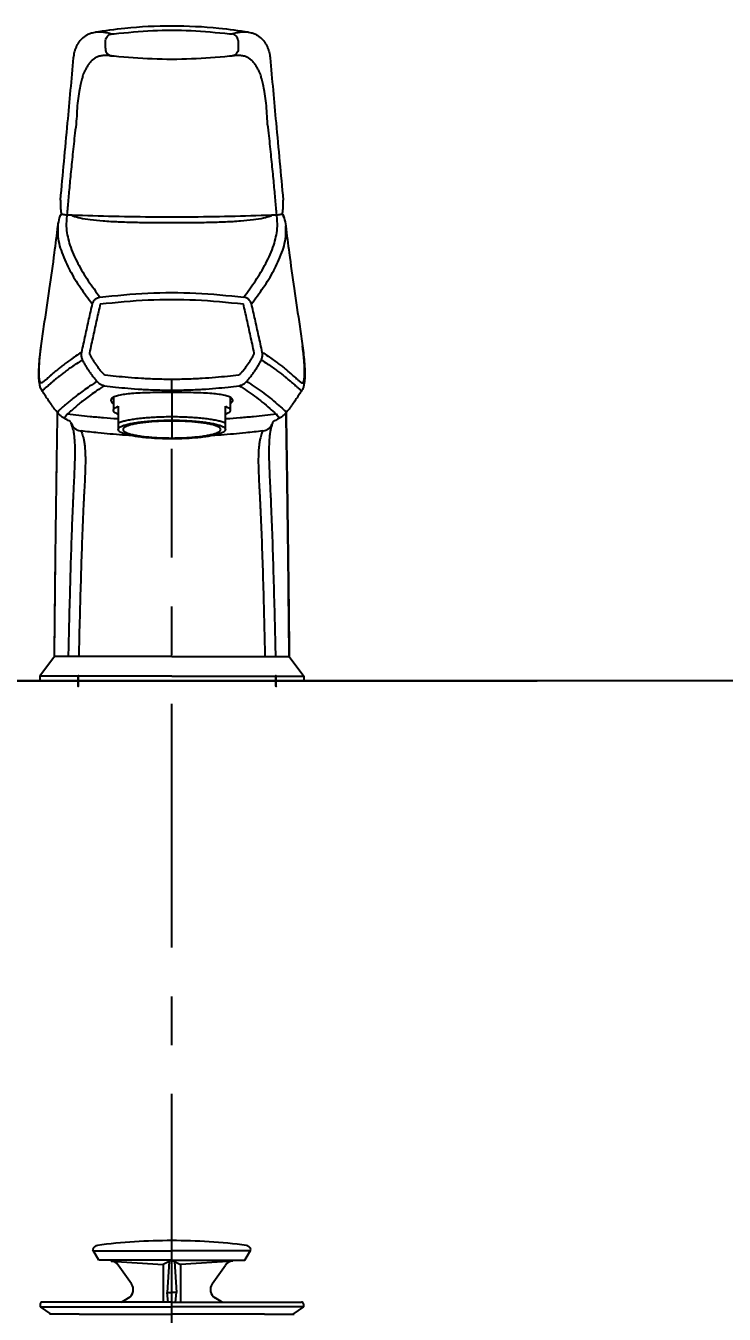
# Model space of a CAD drawing. Extents: x 0 to 3100, y 0 to 2100.
# Drawn here: x 996.6 to 1139.9, y 743.1 to 1007.4 of the extents above; entities that cross this region are included whole.
import ezdxf

# ---------------------------------------------------------------- set-up
doc = ezdxf.new("R2010")
doc.units = 0
doc.header["$LTSCALE"] = 20
doc.header["$MEASUREMENT"] = 0
doc.linetypes.add('CENTER', pattern=[2, 1.25, -0.25, 0.25, -0.25])
doc.layers.get('0').update_dxf_attribs({"linetype": 'CONTINUOUS'})
doc.layers.get('DEFPOINTS').update_dxf_attribs({"linetype": 'CONTINUOUS'})
for name, color, linetype in [('3', 3, 'CONTINUOUS'), ('7', 7, 'CONTINUOUS'), ('ORTHO$3', 7, 'CONTINUOUS'), ('ORTHO$4', 7, 'CONTINUOUS')]:
    doc.layers.add(name, color=color, linetype=linetype)
doc.dimstyles.get("Standard").update_dxf_attribs({"dimtxt": 2.5, "dimasz": 2, "dimexe": 2, "dimexo": 1, "dimgap": 1.5, "dimtad": 1, "dimdec": 0, "dimlfac": 10, "dimrnd": 0.5, "dimzin": 0, "dimdsep": 46, "dimtxsty": 'Standard', "dimcen": 0, "dimclrt": 2, "dimadec": 0, "dimazin": 0, "dimtfac": 1, "dimtdec": 0, "dimtmove": 0, "dimatfit": 3, "dimfxl": 1, "dimtolj": 1, "dimtzin": 0, "dimarcsym": 0})

# ---------------------------------------------------------------- blocks, each defined once
blk = doc.blocks.new('*D5')
at = {"layer": '7', "color": 3, "lineweight": -2, "transparency": 16777216}
for p, q in [((1496.137480292628, 873.0160477969603), (1536.137480292629, 873.0160477969603)), ((1526.137480292629, 853.0160477969603), (1526.137480292629, 720.5160477969604)), ((1526.137480292629, 583.0160477969608), (1526.137480292629, 675.5160477969604)), ((1074.556402137046, 563.016047796961), (1536.137480292629, 563.0160477969608))]:
    blk.add_line(p, q, dxfattribs=at)
at = {"layer": '7', "color": 3, "transparency": 16777216}
for points in [[(1522.804146959295, 853.0160477969603), (1529.470813625962, 853.0160477969603), (1526.137480292629, 873.0160477969603)], [(1522.804146959295, 583.0160477969608), (1529.470813625962, 583.0160477969608), (1526.137480292629, 563.0160477969608)]]:
    blk.add_solid(points, dxfattribs=at)
at = {"layer": 'DEFPOINTS', "color": 0, "transparency": 16777216}
for p in [(1486.137480292628, 873.0160477969603), (1064.556402137046, 563.016047796961), (1526.137480292629, 563.0160477969608)]:
    blk.add_point(p, dxfattribs=at)
at = {"layer": '7', "color": 2, "transparency": 16777216, "insert": (1526.137480292628, 698.0160477969606), "char_height": 25, "attachment_point": 5}
blk.add_mtext('\\A1;310', dxfattribs=at)
blk = doc.blocks.new('A$C574B1080')
at = {"layer": '7'}
for p, q in [((14.42547776054107, 128.2663368422), (14.42318990334024, 128.2665922841984)), ((14.84421658354131, 128.2075276149017), (14.84525809314073, 128.2073534111005)), ((39.62829767523908, 128.2075225410013), (39.62736598064021, 128.2073667326035)), ((40.04945713394045, 128.2666128151045), (40.04726696823946, 128.2663683136998)), ((47.40044404804303, 127.8749775958017), (47.40243094523885, 127.8571896173021)), ((3.868282455540793, 93.35754297450376), (3.868155682238466, 93.3564671633003)), ((4.185915119341189, 94.9973320889053), (4.188038610840522, 95.0050480725049)), ((50.28670258944112, 94.99734815260308), (50.28470000934158, 95.00462785980244)), ((50.60446786754164, 93.35646839320316), (50.60434039094071, 93.35755016830217)), ((0.4184070055398479, 68.71949856000083), (0.4190201773408262, 68.72382307370299)), ((54.05374098153879, 68.7228599249006), (54.05360495464174, 68.72381907400222)), ((0.00813367873797688, 64.82062545190229), (0.008073965540461359, 64.81967692220178)), ((0.0326588486395849, 65.03628195539886), (0.00813367873797688, 64.82062545190229)), ((54.46450968353838, 64.82032105430062), (54.43998336064305, 65.03599822449996)), ((54.46456632383979, 64.8194213550023), (54.46450968353838, 64.82032105430062)), ((27.23631088083857, 59.65753031990016), (27.236311158239, 61.92759597480244)), ((0.6104806628391088, 59.52511665590418), (0.6103134650393258, 59.52537057420113)), ((15.2363123164414, 58.18333701280108), (15.2363123164414, 55.52165564519964)), ((27.23631088083857, 59.65753031990016), (27.23631231713989, 49.67229467880043)), ((39.23631231644231, 58.18262169720538), (39.23631231644231, 55.52165564519964)), ((53.86215547344273, 59.52514545550412), (53.86234160393906, 59.52542860760286)), ((16.23631231644049, 56.35444304960356), (16.23631231644049, 51.58242463340184)), ((38.23631231643867, 51.58242463290389), (38.23631231643867, 56.35444304960356)), ((3.948790408138848, 54.84280017950323), (3.949494877041616, 54.84196340760218)), ((6.582546173439368, 52.87969308139918), (6.586321777639569, 52.86989956520256)), ((47.88648346004175, 52.87036550830135), (47.89009280063874, 52.87973054490021)), ((50.52381894823975, 54.84279770300145), (50.52318465673943, 54.84204427090344)), ((6.603871600340426, 52.8236324867039), (6.606742081238735, 52.81596453810334)), ((6.963271204139346, 51.60988354190476), (6.974271963339561, 51.5586598384034)), ((47.50935822184056, 51.609872404003), (47.49912857114305, 51.56231025759962)), ((47.86587978393891, 52.8159585144017), (47.868691826342, 52.82346946380085)), ((3.137720730846013, 5.000017892002234), (0.1379257448470526, 1.000017892001324)), ((27.23423009074759, 5.000017892002234), (3.137720730846013, 5.000017892002234)), ((27.23423009074759, 5.000017892002234), (51.33073945064916, 5.000017892002234)), ((51.33073945064916, 5.000017892002234), (54.33053443664812, 1.000017892001324)), ((27.23423009074759, 1.789200223356602e-05), (0.1376902915480969, 1.789200223356602e-05)), ((27.23423009074759, 1.000017892001324), (0.1379257448470526, 1.000017892001324)), ((0.1379257448470526, 1.000017892001324), (0.1379257448470526, 1.789200223356602e-05)), ((51.37740007883986, 1.789200223356602e-05), (3.095224130542192, 1.789200223356602e-05)), ((27.23423009074759, 1.000017892001324), (54.33053443664812, 1.000017892001324)), ((27.23423009074759, 1.789200223356602e-05), (54.33076988994708, 1.789200223356602e-05)), ((54.33053443664812, 1.000017892001324), (54.33053443664812, 1.789200223356602e-05))]:
    blk.add_line(p, q, dxfattribs=at)
for points in [[(7.103364589438115, 128.1171207921009), (7.21870496944166, 128.7423689619025), (7.375009518540082, 129.3289290065011), (7.575155500338496, 129.8912825149021), (7.827641968642183, 130.4389956806992), (8.14445889353874, 130.9743985030011), (8.539061067840066, 131.4916596488044), (9.014774187640342, 131.9691110247002), (9.573174406541057, 132.3884453541039), (10.21323076084218, 132.7332290500019), (10.92856998054185, 132.9886575585008), (11.50735359374221, 133.1154009985037)], [(11.50737232924212, 133.1154098805994), (11.78748884543847, 133.1528537990014), (12.38560254644244, 133.1803550577022), (13.08769002924191, 133.1361331098012), (13.92058530454005, 132.9984137225049), (14.92899848933985, 132.7353316373999)], [(11.50737250024167, 133.1154078011034), (17.58543679524291, 133.9212076075999), (27.24694224694167, 134.4060346843046), (36.90830686044092, 133.919082312502), (42.96525193713887, 133.1154075127026)], [(13.64500907823958, 131.3962722651988), (13.77716300833845, 131.8775071902016), (14.05811700044023, 132.2893668714025), (14.45677162334096, 132.5862617599998), (14.92899896354129, 132.7353279784004)], [(14.92899896354129, 132.7353279784004), (14.96146231664125, 132.7313745392028), (15.01917887614172, 132.7314777796025), (15.09856041924058, 132.7356226034019), (15.19366835093888, 132.7433681456998), (15.29705859664273, 132.7538969119994), (15.40207399614292, 132.7662946754001)], [(15.40207439734286, 132.7662914558025), (23.30251110154268, 133.4256870509009), (31.17008853584184, 133.4256879626012), (39.07055023584098, 132.7662914459004)], [(39.07055063824328, 132.7662946756025), (39.17556698303952, 132.7538968049996), (39.27895684323948, 132.7433680962029), (39.37406465383856, 132.7356225735023), (39.45344600394083, 132.7314777720014), (39.51116242063972, 132.7313745448985), (39.54362567083945, 132.7353279789029)], [(39.54362615614218, 132.7353317231039), (40.55503684274254, 132.9990505095996), (41.38715619704226, 133.1363860860004), (42.08666392913938, 133.1803520497008), (42.6818325895415, 133.1531948578024), (42.96525220804097, 133.1154101078002)], [(40.82761208924194, 131.3962717676052), (40.69546082814259, 131.8775115095011), (40.41450804384067, 132.2893742431004), (40.01585357614158, 132.5862691608015), (39.54362615614218, 132.7353317231039)], [(42.96526710574244, 133.1154016582011), (43.54410799483912, 132.9886426228993), (44.25947071404107, 132.7331949512015), (44.89953732864296, 132.3883896285995), (45.45793633624226, 131.9690359076023), (45.93363910234029, 131.4915726720003), (46.32820356414004, 130.9743420985044), (46.64497560484006, 130.4390093046025), (46.8974314887414, 129.8913753951022), (47.09756182774026, 129.3291010836035), (47.25387024644033, 128.7425881349006), (47.3692266041412, 128.1173523097025)], [(13.61576049854148, 129.8272128709002), (13.64270275073932, 129.3623744583031), (13.8094679236433, 128.9288404834017), (14.09996909394022, 128.5684316711988), (14.48618318084254, 128.3159147487024), (14.62997673734162, 128.2603551350051)], [(13.61576214504157, 129.8272126728987), (13.63040419014351, 130.6066654568028), (13.6450142598419, 131.3962717544994)], [(40.85685487013825, 129.8272303707993), (40.82991389014342, 129.3623907793014), (40.66314872663997, 128.928855243), (40.37264639643899, 128.5684448391041), (39.98643024643889, 128.3159266168011), (39.84263586843872, 128.2603666794032)], [(40.82761037424052, 131.3962717551042), (40.84222185493991, 130.6065896295033), (40.85686213934014, 129.8272310617037)], [(4.385074008541324, 98.648037212399), (5.85217374154081, 114.4705712764014), (7.070136558440481, 127.8572180086005)], [(7.070136558440481, 127.8572180086005), (7.072145349638504, 127.8749816518027)], [(7.070194776442349, 127.8571994765), (7.072180594740985, 127.8749775606022)], [(7.070272539639973, 127.8572028429992), (7.07508546064264, 127.8997158639024)], [(7.072180594740985, 127.8749775606022), (7.074728354740273, 127.8971392009018)], [(7.074728354740273, 127.8971392009018), (7.075196406939995, 127.9011365394033)], [(7.07508546064264, 127.8997158639024), (7.103364589438115, 128.1171207921009)], [(7.075196406939995, 127.9011365394033), (7.078796761742979, 127.9311779005), (7.092976222143534, 128.0394678544028), (7.096046859341641, 128.0612022058015)], [(7.096046859341641, 128.0612022058015), (7.110331026642143, 128.1561184456016)], [(14.42320079224328, 128.266689795498), (13.83373798043931, 128.3099731861009), (12.9189360155392, 128.266153540703), (12.15049000604222, 128.0815758827018), (11.49772141773929, 127.776156033003), (10.93583026783881, 127.3678890145013), (10.44639868504009, 126.8720909612032), (10.01940215904096, 126.3071194106008), (9.647823682638318, 125.6939891079012), (9.325791161741563, 125.0551962308029)], [(14.84525816244013, 128.2073538258007), (14.42479666943973, 128.2664128223994)], [(14.62997673734162, 128.2603551350051), (14.84422170414246, 128.207558058202)], [(15.39900171914223, 128.1412727596032), (15.32456674284322, 128.1491926009037), (15.19272898994086, 128.163654668999), (15.08525734244313, 128.1759214910014), (15.00200997003913, 128.1858345478029), (14.93871235903998, 128.1937864924041), (14.88628123613989, 128.2009630905006), (14.84421651334333, 128.2075270116045)], [(39.0736120077413, 128.1412971275015), (31.28617208923924, 127.5911091618034), (23.20689810234353, 127.5903485045999), (15.39900032143987, 128.1412763420005)], [(39.62829723864115, 128.2075251460012), (39.61248852904237, 128.2049482798036), (39.56255378404012, 128.1976250373007), (39.5116085793411, 128.1909435008013), (39.44798602534274, 128.1831123671006), (39.36631027313842, 128.1734978283996), (39.26407427744334, 128.1619083861003), (39.14166907604294, 128.1485277180034), (39.07361020684175, 128.1412936910031)], [(40.04793079254296, 128.2664423279014), (39.62736498124241, 128.2073728688008)], [(39.84263586843872, 128.2603666794032), (39.62829256583927, 128.2075529305005)], [(45.14682863094049, 125.055204447003), (44.82479671224201, 125.6939935709008), (44.45321686183843, 126.3071242937006), (44.02621903283898, 126.8720966672001), (43.53678624684062, 127.3678959866013), (42.97489389174143, 127.776164543702), (42.32212386284073, 128.0815859491006), (41.55367602404067, 128.2661652277031), (40.63887237623885, 128.3099866816017), (40.04944627874056, 128.2667100331012)], [(47.36016654804143, 128.1694939814995), (47.37649521774028, 128.0617792244013)], [(47.3692266041412, 128.1173523097025), (47.40036932294015, 127.8749692886024)], [(47.37649521774028, 128.0617792244013), (47.37789755723998, 128.0519252782026), (47.39240272293819, 127.9427454361005), (47.39737262714107, 127.9016100196029)], [(47.39737262714107, 127.9016100196029), (47.39879564004286, 127.8893952456995)], [(47.39879564004286, 127.8893952456995), (47.40044402494232, 127.8749775932008)], [(47.40036932294015, 127.8749692886024), (47.40235260594045, 127.8571966320008)], [(47.40047927504338, 127.8749817241985), (47.40248877444128, 127.8572118182999)], [(47.40248877444128, 127.8572118182999), (48.6204508914393, 114.4705712751031), (50.0875506242387, 98.648037212399)], [(9.325953467141062, 125.0562537760013), (9.166389825440547, 124.7237388637016), (8.980475940542874, 124.2032029663026), (8.765052919242862, 123.4387843272018), (8.518065524239773, 122.3657861484023), (8.239120620740778, 120.9130346794016), (7.935482647940717, 119.0416614386024), (7.627583301740287, 114.816698441002), (7.340445207240464, 112.4026276986999)], [(47.132163564243, 112.4027668683991), (46.84499079744046, 114.8170840175019), (46.5371623238384, 119.0415145945005), (46.23357790954242, 120.9126049988001), (45.95463995733871, 122.3653918319039), (45.70762587304262, 123.4385637205012), (45.49216529313844, 124.2031450866009), (45.30622537974114, 124.7237585977994), (45.14666604104195, 125.0562615306987)], [(7.340486465041522, 112.4026910856012), (7.096155786038707, 110.1580797357017), (6.869565289043294, 108.0022811335014), (6.659621288040853, 105.9398233714021), (6.465379425038464, 103.9733650570995), (6.285966605040358, 102.1048461731991), (6.120580339538265, 100.3360959468021), (5.968506041439014, 98.66873561330044), (5.829089354841472, 97.1040453881003), (5.701725828138933, 95.64309542980232)], [(48.77089891654168, 95.64309542540263), (48.6429414861409, 97.1107795985015), (48.50305819713822, 98.68049296660251), (48.35065155223992, 100.3511713362034), (48.18507549563901, 102.1215433520022), (48.00562490344009, 103.9899988187037), (47.81150839114116, 105.9547292296018), (47.60186588134229, 108.0138179475032), (47.37576786844284, 110.1646316121989), (47.13212222904031, 112.4028302172017)], [(4.385073027842282, 98.6480337013993), (4.369407397743544, 98.42355374590375), (4.358440519439228, 98.1452121262007), (4.355811160439316, 97.87012008920306), (4.360526893041879, 97.59722121649907), (4.37198909654353, 97.32453318400053), (4.390013515439477, 97.04896568480058), (4.414722407740101, 96.76799233390261), (4.446280165138432, 96.48098765889904), (4.484814531342181, 96.18820555010166), (4.530442433142071, 95.89000817270039)], [(49.94218219674212, 95.89000815460145), (49.98899189154099, 96.19652705550129), (50.02823597484121, 96.49672247780222), (50.05996502934022, 96.78900644570354), (50.08435680034336, 97.07199298800083), (50.10179724604268, 97.34647583890114), (50.11268009114201, 97.61727924240381), (50.11687769324044, 97.8892496817), (50.11374155684234, 98.16304577880123), (50.10240460163868, 98.43794403290053), (50.08755179153877, 98.64803366890305)], [(4.188212963138994, 95.00499972920102), (4.29084082484178, 95.28821743409912), (4.397776706742206, 95.49117511640338)], [(4.188266678538184, 95.00498457279923), (4.230850741441373, 95.14934844620007), (4.408157950643272, 95.5762503900994)], [(4.397776706742206, 95.49117511640338), (4.63289754524294, 95.80419520469809)], [(4.408157950643272, 95.5762503900994), (4.565293634140744, 95.84295210990354)], [(4.530442433142071, 95.89000817270039), (4.624658846041257, 95.80636317850099), (4.87114775533837, 95.73212154390126), (5.24568751994002, 95.67541958070001), (5.701725832440843, 95.64309543010245)], [(5.689581853038817, 95.44882647500322), (5.565901863240924, 93.2636374392016), (6.194483964639858, 89.80428433800375)], [(5.722926438438208, 95.63807060880185), (5.689581853038817, 95.44882647500322)], [(5.701725832440843, 95.64309543010245), (14.24295550053967, 95.37253873819941), (22.90053215744183, 95.23489901350081), (31.5756708389431, 95.2349274725018), (40.23200062264141, 95.37259428689799), (48.77089891254354, 95.64309542560045)], [(6.589709169138132, 95.59255681990157), (6.933726851338633, 95.4440977168017), (8.396367984141307, 94.99901728950113), (10.4893797794407, 94.64696628619981), (13.12568270034308, 94.38850516969956), (16.23706937064117, 94.21094589539939), (19.69755591954299, 94.10065079259971), (23.41126303103874, 94.04177398329898), (27.23631231644094, 94.02357252930165)], [(27.23631231644094, 94.02357252930165), (31.06711508794024, 94.04183042440059), (34.78465360013934, 94.10086983110182), (38.24005072784121, 94.21113797370458), (41.34201368974163, 94.38813706540236), (43.97077135314203, 94.64537535000295), (46.06295746753813, 94.99605187240354), (47.53075128904084, 95.44058675440033), (47.88388768863979, 95.59247759359982)], [(48.27806531874148, 89.80404612779898), (48.90681777584132, 93.26567301790169), (48.78290998703915, 95.44962946470355)], [(48.78290998703915, 95.44962946470355), (48.74969807114167, 95.63807057819963)], [(48.77089891254354, 95.64309542560045), (49.22693721914175, 95.67541958019979), (49.60147687404015, 95.73212152890142), (49.8479657915409, 95.80636316510186), (49.94218219674212, 95.89000815460145)], [(50.07484626554242, 95.49117360810192), (49.83972519414192, 95.80419443190044)], [(49.91235020954218, 95.83533713280053), (50.07426646054182, 95.55715639430196)], [(50.07426646054182, 95.55715639430196), (50.24640043264253, 95.13483419520276), (50.28443834754353, 95.00455554640189)], [(50.28452558843992, 95.00457953919954), (50.18178193104131, 95.2882159358021), (50.07484626554242, 95.49117360810192)], [(0.419011899538873, 68.72382586049957), (0.9891850788421834, 72.68851193939986), (2.128941843338453, 80.48503378630335), (3.162392596340851, 87.80817796870201), (3.868335383439899, 93.35649037409871)], [(3.870267205138134, 93.35622081350016), (3.830912219241782, 91.62792123310032), (4.646301316942754, 87.89879266569847), (5.45821829084116, 85.90902570100275)], [(3.868008084640223, 93.35523736730215), (3.873203597740485, 93.39861071490282), (4.185917985141259, 94.99733130640357)], [(49.01440572103957, 85.90901751990236), (49.82727486253998, 87.90150782850083), (50.64184252334007, 91.62986917670173), (50.60235922004131, 93.3562223707006)], [(50.28670223024119, 94.99734843530382), (50.60001287963996, 93.39372888660114), (50.60461683534004, 93.35522526260297)], [(50.60428914974136, 93.35649122060181), (51.31022738803904, 87.80821241200078), (52.34367257663826, 80.48510405540333), (53.48342380004351, 72.68862029450224), (54.05361326083903, 68.72382213309925)], [(6.194483964639858, 89.80428433800375), (6.319324735940882, 89.40957078860015), (7.943523001740232, 85.65487021380227), (10.07583083593954, 82.10633020930322), (12.48289447514207, 78.741842589204)], [(41.98973011883891, 78.74184250580333), (44.39727909923886, 82.10705806790179), (46.53015801713946, 85.65687315960281), (48.15421189753897, 89.41235152829881), (48.27806531874148, 89.80404612779898)], [(5.45821829084116, 85.90902570100275), (5.463809724842122, 85.89694043010218)], [(5.463809724842122, 85.89694043010218), (6.314510814039295, 84.21083460040313), (8.470015660340778, 80.69938899340264), (10.88322723934243, 77.36175837540236)], [(43.58939715574297, 77.36175890380514), (46.00309720124051, 80.70011064979985), (48.15918840754011, 84.21281127310044), (49.0083587326385, 85.8959484135014)], [(49.0083587326385, 85.8959484135014), (49.01440572103957, 85.90901751990236)], [(12.4829234638396, 78.74163724590039), (22.32831448443858, 79.56395189870113), (32.14707959853831, 79.56383609049885), (41.98970236774176, 78.74162994859921)], [(10.88304175564144, 77.36127770480357), (10.16305000333841, 74.19518916340144), (9.424146523542277, 70.87854818560322), (8.669988400942657, 67.40614029829862)], [(12.55175410514266, 77.35175480190014), (11.82850221723993, 74.16023527290213), (11.08648902064078, 70.8165306939984), (10.32953560274063, 67.3160929747039)], [(10.8830620142412, 77.36127627250175), (11.12398468473975, 77.85457318890371), (11.49080713704234, 78.26950016950354), (11.95630765313899, 78.57342620680106), (12.482884011642, 78.74183259149936)], [(12.55181465624037, 77.35152358250366), (22.35189956823842, 78.16618138850095), (32.12348135003913, 78.1660666902028), (41.92080999714153, 77.35152370780247)], [(44.14308900664173, 67.31609306560108), (43.38608364864331, 70.81676957580135), (42.64406166964318, 74.16050621810177), (41.92087072943968, 77.35175480730027)], [(43.58956260783953, 77.36127625840231), (43.34863993713907, 77.85457317389933), (42.98181748514207, 78.26950015400121), (42.5163169693401, 78.57342619160113), (41.98974061044237, 78.74183257730442)], [(45.80263587254149, 67.40614026780099), (45.0484263264384, 70.87878520590243), (44.30951414534275, 74.19545793309885), (43.58958305804254, 77.3612777091032)], [(54.43998336064351, 65.03599822450019), (54.38735619093995, 65.76799769529975), (54.31267089063977, 66.59007902110238), (54.2126214376417, 67.50428562649836), (54.08198278103873, 68.52106391750317), (54.0537416803395, 68.72286002400165)], [(54.05374974864162, 68.72293592850133), (54.28202211264352, 66.90787708780113), (54.45030744403948, 65.03672064020043)], [(0.02233050513814305, 65.0370080464993), (0.2014238927399674, 67.00619797949889), (0.4183988158415559, 68.71956517440117)], [(0.03265884864003965, 65.03628195539909), (0.08520176514093691, 65.76717353570052), (0.1597461291435138, 66.58800735320233), (0.2596132158391811, 67.50099766840071), (0.3899776202429166, 68.51625273490276), (0.418406293343196, 68.71949866090267)], [(8.669987148441123, 67.40614070840115), (7.490898072542677, 66.6259384903035), (6.454781734142216, 65.90678452949965), (5.546137877941419, 65.24657673609886), (4.750155752638875, 64.64214769050136), (4.051522967141409, 64.08850104259932), (3.436883392741493, 63.58249050880181), (2.89464182294023, 63.1219768456001), (2.416455866941305, 62.70529371390217), (1.997188340943012, 62.33213384000214), (1.632364133741703, 62.00362254839979), (1.317769197439247, 61.72237613890252), (1.048969185639635, 61.48840968520494)], [(8.669987021939505, 67.4061407381007), (8.626786347540019, 67.09005034080042), (8.625144378141613, 66.77152636390451), (8.66445621703815, 66.45550570360206), (8.743668806340338, 66.14682892310134), (8.861302947042986, 65.85011313110249)], [(10.32953553953985, 67.31609307850226), (10.32047235504206, 67.25173597810203), (10.32051345324317, 67.18731138460248), (10.32952136294034, 67.12381271100162), (10.34725774844037, 67.06220820280328), (10.3733914918389, 67.00341624470161)], [(10.37339149564059, 67.00341623850113), (10.71141751714049, 66.3879229474012), (11.06854827764028, 65.78511417460027), (11.44582643394233, 65.19573909240057), (11.84429519674222, 64.6207026289992), (12.26494550673988, 64.0609728656998), (12.70847413374167, 63.51790570359958), (13.17556263624238, 62.99306650100311)], [(41.29704841753983, 62.99306405390303), (41.76451730293911, 63.51833624130199), (42.20826677744253, 64.06172344140236), (42.62900206283985, 64.62163495240452), (43.02743832194164, 65.19670085880284), (43.40458364013966, 65.78593829530269), (43.76149639894129, 66.38843031030069), (44.09923308234238, 67.0034162498016)], [(44.09923308644056, 67.00341625630222), (44.12534958424067, 67.06216077170416), (44.14308763853978, 67.12373921689937), (44.15210558984245, 67.1872362533029), (44.15215563304218, 67.25168501929807), (44.14308903934352, 67.31609311950228)], [(45.61132184084227, 65.85011296909875), (45.72887945774119, 66.14659267050206), (45.80810206753949, 66.45514098930312), (45.84745753584275, 66.77115626910313), (45.84585332244342, 67.08980072520467), (45.80263593514201, 67.40614039820207)], [(45.80263732504091, 67.40614078390286), (46.99000949713945, 66.62031865690301), (48.03156236123823, 65.89703278870024), (48.94322381934171, 65.23413029810149), (49.74023889684167, 64.62835066250113), (50.43841903964267, 64.07448039280303), (51.05156024253984, 63.569241680402), (51.5916835854382, 63.11017248600115), (52.06738124973845, 62.69541262930238), (52.48395492464033, 62.32447669790167), (52.84594856134345, 61.99850331240418), (53.1576756239424, 61.71988526860082), (53.42365367994125, 61.48841110360058)], [(0.6103092188400296, 59.52533882520333), (0.2928348321433987, 60.15334937479997), (0.109036299539639, 60.78885218780192), (0.01362142674179267, 61.39086305800197), (-0.03626463346017772, 62.01200107250065), (-0.05621749275678667, 62.67403174289916), (-0.05258641555928989, 63.38674178450424), (-0.02800487395734308, 64.14957078990233), (2.633941676322138e-06, 64.68787580750336)], [(1.048969036242397, 61.48840971090272), (0.8552011149417922, 61.33129463740011), (0.6605226866390694, 61.20556491820003), (0.4719853271394641, 61.1510737944011), (0.2989971844413049, 61.22000380200211), (0.15225359274109, 61.47567818740276), (0.04375606674284427, 61.97482327790317), (-0.01559451665752931, 62.7518158671021), (-0.02011352685667589, 63.78382380510152), (0.008235084841999196, 64.59541004150401)], [(2.633941676322138e-06, 64.68787580750336), (0.008144241740865255, 64.82062512799962)], [(0.008056666143147595, 64.81967801020096), (0.02233050513814305, 65.0370080464993)], [(0.008235084841999196, 64.59541004150401), (0.03265866393985561, 65.03628198330239)], [(8.861302751938183, 65.85011297430106), (7.684567819942004, 65.08899146270073), (6.650345016141273, 64.38668063710088), (5.743285211342936, 63.74135566300288), (4.948607291838471, 63.15026924940389), (4.250968630539774, 62.60868317780228), (3.63690578804335, 62.11318863700149), (3.094891642540006, 61.66199936780436), (2.61665037964076, 61.25376491900147), (2.197077243939475, 60.8883423859013), (1.831537481738906, 60.56623002280026), (1.515785314940786, 60.29038693379994), (1.245371277139839, 60.06132835700305)], [(8.86130261524113, 65.85011289780346), (9.22188340474304, 65.18710309499943), (9.604801487639179, 64.53405790320153), (10.01148415823945, 63.89175662780394), (10.44332977934164, 63.2612680473037), (10.90149470593997, 62.64407490489907), (11.38711116313925, 62.04165188930324), (11.90140118744193, 61.45564623890073)], [(42.57121362194039, 61.45563861070036), (43.08591567514077, 62.04213041600019), (43.57177127093883, 62.64490457220495), (44.03002536614213, 63.26229275680112), (44.46183170974064, 63.89280707549892), (44.86836849884048, 64.53495332020316), (45.25105049054173, 65.18765100350015), (45.61132199224221, 65.85011283350218)], [(45.61131603063905, 65.85010065260326), (46.79632116504354, 65.08350766650187), (47.83597259423868, 64.37715420360041), (48.74604581724225, 63.72918722220197), (49.54176133563988, 63.13677510110188), (50.23895307014163, 62.59495941110094), (50.85152921734289, 62.1002088871021), (51.39143284934062, 61.65043181210171), (51.8671937492395, 61.24408522190129), (52.28407711933824, 60.88083913090009), (52.64679035593826, 60.56120825340008), (52.95967141624124, 60.28794799889943), (53.22725445694186, 60.06132851030293)], [(53.42365390843906, 61.48841114290212), (53.61805685064019, 61.3308179932003), (53.81320062904115, 61.20501002500282), (54.00184882704116, 61.15105962340044), (54.1746109669416, 61.22093295060017), (54.32099609443821, 61.47747360340168), (54.42922003733975, 61.97740923730157), (54.48832468034152, 62.75478327579981), (54.49269535863959, 63.7858737835993), (54.46435747104215, 64.59606161390161)], [(54.47267794984282, 64.68692968860046), (54.50073463443869, 64.14723592150472), (54.52529650074166, 63.38221775840088), (54.52876628753938, 62.66732411850148), (54.50841683864337, 62.00298851640332), (54.45767979093898, 61.37924701440375), (54.36040264384201, 60.77388368660172), (54.17195384164143, 60.13296883830185), (53.86232758414326, 59.52537406030137)], [(54.46435747104215, 64.59606161390161), (54.43998364284153, 65.03599826710092)], [(54.45030744403948, 65.03672064020043), (54.46458234474039, 64.81942236269992)], [(54.46449916434131, 64.82032075500433), (54.47267794984282, 64.68692968860046)], [(11.90139956423945, 61.45564466000428), (10.36596673434315, 60.45500545610116), (9.04413008633992, 59.53773849899994), (7.902090436642084, 58.69530612839958), (6.915845634538982, 57.92434970330282), (6.072620498543529, 57.22905921540337), (5.352456595840977, 56.61001089440083), (4.740345638443159, 56.07870215760363), (4.23489064783962, 55.6471398649021)], [(11.90143511914312, 61.45567398740218), (12.3277429443383, 61.04781368080216), (12.83469121433836, 60.74815820710205), (13.39442769843981, 60.57341952030333)], [(13.17556263554206, 62.99306650200128), (13.26862760074209, 62.91444585470094), (13.37931030554091, 62.85859736130055), (13.50158346533999, 62.82862706020501)], [(13.50158346824128, 62.82862705530056), (15.79558645794305, 62.55546859159926), (18.30113746314009, 62.31283358450332), (21.03281207554164, 62.11491003280321), (24.00293518274293, 61.97916941620156), (27.23631115823946, 61.92759597610097)], [(27.23631115823946, 61.9275959748004), (30.4729178852408, 61.97927162290148), (33.44446682533953, 62.11518796950236), (36.17588262204072, 62.31320815170398), (38.67976470843996, 62.55576435079979), (40.97102174643942, 62.8286276760989)], [(40.97102174954261, 62.8286276811989), (41.09329028414277, 62.85859963729968), (41.20397256764181, 62.91444628920067), (41.29704841704142, 62.99306405320499)], [(41.07817604054208, 60.57342286479957), (41.63791462284235, 60.74816499710073), (42.14485725963959, 61.04781144150115), (42.57116121853824, 61.45568277490361)], [(42.57120266283846, 61.45564748850325), (44.14844712854165, 60.42684338980257), (45.74905977614026, 59.30633051490054), (47.34114001434091, 58.09637970189874), (48.88516187664163, 56.8143020310024), (50.23771406354126, 55.64715610969847)], [(3.948821490138926, 54.84279684320177), (3.36165832134202, 55.56235512550052), (2.657515552340101, 56.48782332710175), (1.995533702241573, 57.42436283609982), (1.385999401141362, 58.33565762570038), (0.8052818474420746, 59.22636653850282), (0.6105473708425961, 59.52499926650239)], [(1.245442457438457, 60.06126735460134), (1.051947065643162, 59.90050048650323), (0.8701171486422936, 59.7384480510002), (0.7214939971431704, 59.5932021115002), (0.6278913704404658, 59.51744478930073), (0.6170513758384004, 59.52876576870017)], [(13.39442316203849, 60.57339334020048), (11.86615930434118, 59.5710984967011), (10.55457763364166, 58.65185326620099), (9.425247094140559, 57.80721246610233), (8.453608521039769, 57.03370319800092), (7.624794355042013, 56.33623047210199), (6.917884993841199, 55.71476126940274), (6.317019974439518, 55.18011313700049), (5.820787031643249, 54.74463118380049)], [(13.39442388414091, 60.57339596610041), (15.70582066963971, 60.29516063540291), (18.23030282824175, 60.04831607330266), (20.98261197624151, 59.84726450699986), (23.97572817374157, 59.70966534560353), (27.23631088083994, 59.65753032260159)], [(27.23631231644094, 59.17935085020167), (25.02437858533949, 59.16917005320306), (22.78724617413855, 59.13181961900113), (20.71877043213999, 59.05791283080111), (18.96710953954016, 58.94356614950061), (17.52222374094299, 58.78421862570326), (16.30699114833942, 58.5605011669029), (15.41276462424275, 58.27217904500208), (14.87818030413973, 57.91889885449996), (14.74229732863887, 57.58488857329871)], [(27.23631088083994, 59.65753031989811), (30.5001502896389, 59.70976879010072), (33.494701757239, 59.84754652810102), (36.24674967783858, 60.04869680420347), (38.76955026744281, 60.29546161740404), (41.07818032553905, 60.57339394500082)], [(27.23631222434005, 59.17935083470388), (27.23631155834073, 59.41742922340131), (27.23631125204111, 59.65753042270057)], [(39.72799543123938, 57.58456011480325), (39.60790677424075, 57.90332192140318), (39.07548918014027, 58.26516325640091), (38.16449054994291, 58.56077636130044), (36.92070206814014, 58.78839317430197), (35.46129373664326, 58.9473114014047), (33.71456156994054, 59.05982112599963), (31.65664406614223, 59.13253096630092), (29.43273158773945, 59.16932090040041), (27.23631231644094, 59.17935085020167)], [(41.07817991254115, 60.57339783090106), (42.64600500674123, 59.54423734189936), (44.23229755244347, 58.42220979530316), (45.80414247354338, 57.20853808690413), (47.3222805786404, 55.92160385230022), (48.65183893464337, 54.74462044000325)], [(53.86207755594069, 59.5249997108042), (53.66731998274145, 59.22633150020124), (53.08659631384171, 58.33561359310329), (52.47705352324328, 57.42430818350135), (51.81506407904226, 56.48776184300436), (51.11091830563919, 55.56229445620124), (50.52380141454114, 54.8427947943012)], [(53.2271805114392, 60.06126874339975), (53.4212977573402, 59.89997474360257), (53.60346980424356, 59.73754456359961), (53.75195514904181, 59.59238940560431), (53.84509728853982, 59.5173772413043), (53.85588093514298, 59.52861303570194)], [(4.188919478141088, 55.60736068130132), (4.127927387440195, 55.55230241110371), (4.064569299638151, 55.490718453402), (4.001304492339386, 55.4217874964022), (3.942057675839806, 55.34500367609985), (3.891843635542955, 55.26064088570342), (3.857513654338163, 55.1683937851019), (3.848344318539148, 55.06788419910413), (3.875000081943199, 54.95924687340198), (3.94879123344208, 54.84280087210186)], [(4.234902755242274, 55.6471497369032), (4.211679914541946, 55.62750511990066), (4.188747111338216, 55.60760353610453)], [(14.74229732863887, 57.58488857329871), (14.74312865894308, 57.50721195500296), (15.05025324794178, 57.04324061200145), (15.23479669573999, 56.89592864400061)], [(15.23873709214013, 55.52165564519987), (15.25700825014201, 55.64398509710122), (15.42213508894338, 55.88694539720086), (15.75008412683883, 56.12485657730281), (16.23631231644094, 56.35444304960379)], [(16.23631231644094, 54.68886824080278), (15.75008412683883, 54.91845471310148), (15.42213508894338, 55.15636589319888), (15.25700825014201, 55.39932619329852), (15.23873709214013, 55.52165564519987)], [(38.23631231643913, 56.35444304960379), (38.72254050604124, 56.12485657730281), (39.05048954394215, 55.88694539720086), (39.21561638274352, 55.64398509710122), (39.23388754073994, 55.52165564519987)], [(39.23388754073994, 55.52165564519987), (39.21561638274352, 55.39932619329852), (39.05048954394215, 55.15636589319888), (38.72254050604124, 54.91845471310148), (38.23631231643913, 54.68886824080278)], [(39.23788432683932, 56.89755992500045), (39.39595761414193, 57.02021744780473), (39.72522023143893, 57.48579412959975), (39.72799543123938, 57.58456011480325)], [(50.23772180954029, 55.64714979420364), (50.26094431454067, 55.62750546330085), (50.28387719364173, 55.60760381980094)], [(50.28370482534183, 55.60736096700316), (50.34815894304256, 55.5490764653016), (50.41510887113827, 55.48347314360149), (50.48154762874174, 55.40960918769974), (50.54263033004236, 55.32701588539999), (50.5922123375417, 55.23600973970338), (50.62140502614011, 55.13599819540082), (50.61887470063948, 55.02694885950154), (50.57137462654237, 54.9085494864014), (50.52389315263963, 54.84273528970084)], [(3.733249636142773, 51.6389741324017), (3.785746766743159, 54.84455680000315)], [(3.733278049939599, 51.63897367210416), (3.785762825341862, 54.84458023520097)], [(3.785747160441588, 54.84458049540285), (3.788890435343546, 55.03361650160264)], [(3.785762825341862, 54.84458023520097), (3.788911257642667, 55.0339610972012)], [(6.479307402441464, 53.12637073170185), (6.40959647774207, 53.18687581040399), (6.153244894339423, 53.35164412860172), (5.752237223941393, 53.57122394459998), (5.271504907741019, 53.8281855860007), (4.744123846139246, 54.14530164740177), (4.167970665739176, 54.60694660710237), (3.949687098041522, 54.84189490510039)], [(5.818605501940965, 54.74667483020289), (5.817113697639343, 54.74509324560108), (5.778622557541439, 54.70509594879991), (5.184394523739229, 53.87675171202068)], [(16.23605119644117, 53.73848856210066), (16.03242776603975, 53.75192483490287), (13.23734638443921, 53.96138234260184), (10.44618744594072, 54.2172327210003), (5.820782610438528, 54.74462328060304)], [(6.520642905742989, 53.06666220840248), (6.488617534041168, 53.11542208950164)], [(6.58932180704096, 52.87102498660238), (6.520642905742989, 53.06666220840248)], [(6.604397957440142, 52.82219247250146), (6.582546161243499, 52.87969307679964)], [(6.586335479841637, 52.86990489179948), (6.686473319140987, 52.64783118609989)], [(16.23631231644094, 52.9837910589024), (16.94373905824204, 53.22232897820163), (17.82181262114091, 53.44310474460121), (18.85597489053862, 53.64245798250272), (20.02907986214223, 53.81708349360201), (21.32167791643906, 53.96408605540023), (22.71233828554023, 54.08102842330186), (24.17800436673997, 54.16597173880268), (25.69437599234288, 54.21750767500021), (27.23631231644094, 54.23478178639903)], [(16.23631231644094, 51.58242463340207), (16.3482764559426, 51.85426446889983), (16.68188960714315, 52.1205704293036), (17.23036036813892, 52.37592129320296), (17.98252345613901, 52.61511885330469), (18.92306699954088, 52.83329373720312), (20.03284424424191, 53.02600453330092), (21.28926332574292, 53.18932820550322), (22.66674717483829, 53.3199399549992), (24.13725419264074, 53.41518090310251), (25.67084909694086, 53.47311221880295), (27.23631231793979, 53.49255458750099), (28.80177553894055, 53.47311221870063), (30.33537044314062, 53.41518090290015), (31.8058774608412, 53.31993995480366), (33.1833613097383, 53.18932820529858), (34.43978039103922, 53.02600453290074), (35.54955763534008, 52.83329373680294), (36.49010117844182, 52.61511885290452), (37.24226426594169, 52.37592129270274), (37.79073502664096, 52.1205704288011), (38.12434817734311, 51.85426446840188), (38.23631231643913, 51.58242463289957)], [(27.23631231644094, 53.32758881870154), (25.80604819174323, 53.30982556359891), (24.40490012014334, 53.25689740700204), (23.06139143573955, 53.16988181350075), (21.80287210104279, 53.05055016960273), (20.65496194024081, 52.90133172360333), (19.64102909413987, 52.72526413260243), (18.78171431143846, 52.52593162500239), (18.09451076313917, 52.30739203600456), (17.59340793164074, 52.07409420120234), (17.28860682554068, 51.83078739200232), (17.18631231644349, 51.58242463310421)], [(27.23631231644094, 54.23478178639903), (28.77824864054264, 54.21750767500021), (30.29462026604006, 54.16597173880268), (31.76028634734348, 54.08102842330186), (33.15094671644101, 53.96408605540023), (34.44354477074148, 53.81708349360201), (35.61664974234145, 53.64245798250272), (36.65081201173916, 53.44310474460121), (37.52888557464166, 53.22232897820163), (38.23631231643913, 52.9837910589024)], [(37.28631231644022, 51.58242463310421), (37.18401780733939, 51.83078739200232), (36.87921670124115, 52.07409420120234), (36.3781138697409, 52.30739203600456), (35.69091032134156, 52.52593162500239), (34.83159553864016, 52.72526413260243), (33.81766269253922, 52.90133172360333), (32.66975253184273, 53.05055016960273), (31.41123319714052, 53.16988181350075), (30.06772451264032, 53.25689740700204), (28.66657644104043, 53.30982556359891), (27.23631231644094, 53.32758881870154)], [(48.65184196324253, 54.74462333890165), (44.02643713704083, 54.21723277750039), (41.2352782064404, 53.9613823977013), (38.44019683254328, 53.75192488809921), (38.23657342713841, 53.73848861670217)], [(47.86476088163863, 52.81652760260135), (47.88646999374168, 52.87037074000159)], [(47.8900927960417, 52.87973054659892), (47.86813268593824, 52.82194320760004)], [(50.52301205224057, 54.84204247720049), (50.31415504924144, 54.61628876229929), (49.72969034114203, 54.14609515129973), (49.20095996594091, 53.82809447050454), (48.71086570404213, 53.56618780470376), (48.29748719363988, 53.33880671240399), (48.05021333314062, 53.17720622919956), (47.99257808504035, 53.12820044319983), (47.88300749234031, 52.87158919780018)], [(48.65401903573866, 54.74667486050043), (48.65551082034062, 54.74509329670332), (49.28847362093939, 53.8787911027041), (48.69533846293916, 54.70372901020232)], [(50.68685158584185, 54.84470805530214), (50.68370544694108, 55.03395192260291)], [(50.68373419134286, 55.0336168737997), (50.68687534654009, 54.8447084500001)], [(50.73920712164136, 51.64710048270285), (50.68685158584185, 54.84470805530214)], [(50.68687573963825, 54.8446847945022), (50.73924382534233, 51.64710107690303)], [(3.678484537540044, 48.19135494610214), (3.733249636142773, 51.6389741324017)], [(3.678533898940714, 48.19135416699942), (3.733278049939599, 51.63897367210416)], [(6.684242296741559, 52.60062640740193), (6.603771978343048, 52.82359512280186)], [(6.606743784340779, 52.8159651685994), (6.605044368142899, 52.82047759630336), (6.604397957440142, 52.82219247250146)], [(6.606754323243422, 52.81596915270461), (7.039887512842597, 52.09599154450166), (7.251121176340803, 51.8847795883014)], [(6.974935698440731, 51.55801653010008), (6.895478871641444, 51.8990301831011), (6.684242296741559, 52.60062640740193)], [(6.686473319140987, 52.64783118609989), (6.837822188941118, 52.39449503220362)], [(6.974269239240584, 51.55865926100182), (7.080722139138288, 50.97938240780172), (7.193725027541859, 50.08396110200215), (7.278819091342939, 48.86943899630273), (7.315937783041136, 47.21654813120472), (7.293243548743249, 45.33554142619982), (7.232648141938171, 43.47540032730171), (7.15582782264346, 41.69516437580091), (7.07643277573834, 40.02602116159983), (7.001450725643281, 38.47609503670105), (6.933772590540229, 37.03499629880503)], [(7.251121176340803, 51.8847795883014), (7.747442391742425, 51.54793055560026), (8.61730932493947, 51.29071895380298)], [(8.61730932493947, 51.29071895380298), (8.761915718841465, 50.90421085080129), (8.915383901839505, 50.43501879330256), (9.07051237873884, 49.85857760240128), (9.218790095540953, 49.140469265403), (9.348704617941166, 48.22929795730238), (9.445239401138224, 47.04886519180241), (9.487930347640486, 45.4974325971009), (9.46584377984027, 43.76024141070252), (9.40340155034346, 42.04487308510329), (9.324273603642268, 40.39234527660233), (9.24289216924035, 38.82956202900209), (9.166437194240189, 37.36548622290206), (9.09765825724162, 35.99458974660342)], [(18.85936359104153, 50.34438091349989), (17.11469782944323, 50.45453780479852), (14.59038848214323, 50.65087389000132), (12.07013705304189, 50.89067487030184), (8.61731096253925, 51.29072387110205)], [(16.76206054034037, 50.9997146870021), (16.68188960624275, 51.04427883750054), (16.34827645554242, 51.31058479790204), (16.23631231644094, 51.58242463340207)], [(37.7105640925397, 50.9997146870021), (37.24226426464111, 50.78892797310323), (36.49010117674106, 50.54973041300377), (35.54955763333919, 50.3315555291008), (34.43978038863816, 50.138844733003), (33.18336130714079, 49.97552106070293), (31.80587745803996, 49.84490931130244), (30.33537044024297, 49.74966836320141), (28.80177553593921, 49.69173704750324), (27.23631231484023, 49.67229467880065), (25.67084909393952, 49.69173704760101), (24.13725418963941, 49.74966836329918), (22.66674717204251, 49.84490931150253), (21.28926332314177, 49.97552106100306), (20.03284424184085, 50.13884473340318), (18.92306699753999, 50.33155552950097), (17.98252345443825, 50.54973041340168), (17.23036036683834, 50.78892797360118), (16.76206054034037, 50.9997146870021)], [(17.18631231644349, 51.58242463310421), (17.28860682554068, 51.3340618743016), (17.59340793164074, 51.09075506500153), (18.09451076313917, 50.85745723030163), (18.78171431143846, 50.63891764129926), (19.64102909413987, 50.43958513370376), (20.65496194024081, 50.26351754270286), (21.80287210104279, 50.11429909670119), (23.06139143573955, 49.99496745280317), (24.40490012014334, 49.9079518592996), (25.80604819174323, 49.85502370270046), (27.23631231644094, 49.83726044760238)], [(27.23631231644094, 49.83726044760238), (28.66657644104043, 49.85502370270046), (30.06772451264032, 49.9079518592996), (31.41123319714052, 49.99496745280317), (32.66975253184273, 50.11429909670119), (33.81766269253922, 50.26351754270286), (34.83159553864016, 50.43958513370376), (35.69091032134156, 50.63891764129926), (36.3781138697409, 50.85745723030163), (36.87921670124115, 51.09075506500153), (37.18401780733939, 51.3340618743016), (37.28631231644022, 51.58242463310421)], [(45.8553136892383, 51.29072392010107), (42.40248758924236, 50.89067491780247), (39.88223615854213, 50.65087393700401), (37.35792680993973, 50.45453785140103), (35.61326134903857, 50.34438097710085)], [(38.23631231643913, 51.58242463289957), (38.12434817694293, 51.31058479730177), (37.79073502574238, 51.04427883700259), (37.7105640925397, 50.9997146870021)], [(45.85531529783975, 51.29071921690161), (45.71246668693993, 50.9091844527004), (45.56057599934275, 50.44610004230412), (45.40663823794011, 49.87740571790459), (45.25895999344311, 49.16946229510336), (45.12879129564089, 48.27206164610038), (45.03074038084333, 47.10919995459994), (44.98514323534027, 45.57421717759985), (45.00450588304329, 43.84591091740026), (45.06614806534299, 42.1156659561027), (45.14592708824193, 40.43999215270082), (45.22827476373959, 38.8572520187015), (45.30552979033882, 37.37825110310246), (45.37496635573871, 35.99459211510043)], [(45.85531529783975, 51.29071921690161), (46.72518204563812, 51.54793086280256), (47.22150315184035, 51.88477988480122)], [(47.47942402644139, 51.46728117149883), (47.39631202324153, 51.00712371319992), (47.28318019574135, 50.12692293450277), (47.19678996823814, 48.9327031470018), (47.15698062854199, 47.29918298010239), (47.17715505294063, 45.42850134940159), (47.23698595734231, 43.55201020630125), (47.31444359624174, 41.74626780080166), (47.39476469553983, 40.05547497630437), (47.47053198014282, 38.48952779580236), (47.53885113263959, 37.03499918540251)], [(47.22150315184035, 51.88477988480122), (47.43273677074239, 52.09599182430316), (47.86586753873917, 52.815963130299)], [(47.49913197164051, 51.56230953540194), (47.47942402644139, 51.46728117149883)], [(47.50890100984134, 51.60996021710139), (47.49848289464308, 51.56159824920201)], [(47.79013977854038, 52.60578614620249), (47.58220911024137, 51.91902326620016), (47.50890100984134, 51.60996021710139)], [(47.86878785444014, 52.82343344220158), (47.79013977854038, 52.60578614620249)], [(47.86813268593824, 52.82194320760004), (47.86713107904279, 52.8192854882011), (47.86587850134265, 52.81595898599994)], [(50.7946111132419, 48.15750043830099), (50.73920712164136, 51.64710048270285)], [(50.73924382534233, 51.64710107690303), (50.79466914833893, 48.15750135260237)], [(3.613479713639663, 43.94734378260159), (3.678484537540044, 48.19135494610214)], [(3.613567672842237, 43.9473424579021), (3.678533898940714, 48.19135416699942)], [(50.85891799334195, 43.9560587826029), (50.7946111132419, 48.15750043830099)], [(50.79466914833893, 48.15750135260237), (50.85901413533929, 43.95606023010009)], [(3.553723438040379, 39.88339805100372), (3.597966316543079, 42.90805650970219), (3.613479713639663, 43.94734378260159)], [(3.553864715440341, 39.88339600160293), (3.576363791938547, 41.43459522410217), (3.613567672842237, 43.9473424579021)], [(50.91911867524095, 39.85791674990173), (50.85891799334195, 43.9560587826029)], [(50.85901413533929, 43.95606023010009), (50.87465836494221, 42.90805323880454), (50.91926816514342, 39.85791891690246)], [(3.505475359742832, 36.47460852999961), (3.553723438040379, 39.88339805100372)], [(3.505677923239546, 36.47460570440421), (3.553864715440341, 39.88339600160293)], [(50.96683084664028, 36.4824321064018), (50.91911867524095, 39.85791674990173)], [(50.91926816514342, 39.85791891690246), (50.96704045214165, 36.48243502990204)], [(6.933885658939744, 37.03494139790314), (6.909729744838387, 36.499357357902), (6.885733029439052, 35.95495487160156)], [(47.53874263324133, 37.03494423980123), (47.56289136724217, 36.49946848280229), (47.58689173074299, 35.95495066729859)], [(3.43913013843985, 31.57628451920095), (3.505475359742832, 36.47460852999961)], [(3.439456175141004, 31.57628019840308), (3.505677923239546, 36.47460570440421)], [(45.374970963539, 35.99457675770032), (45.39951289093869, 35.48250581570051), (45.42408819884213, 34.96005898409953)], [(51.03341597733879, 31.55700462300251), (50.96683084664028, 36.4824321064018)], [(50.96704045214165, 36.48243502990204), (51.0337486297426, 31.55700902969988)], [(3.329742483741484, 22.85988630270117), (3.408869296539251, 29.25135989540399)], [(3.330427461341515, 22.85987812940198), (3.409271729642114, 29.25135471380122)], [(3.408869296539251, 29.25135989540399), (3.43913013843985, 31.57628451920095)], [(3.409271729642114, 29.25135471380122), (3.439456175141004, 31.57628019840308)], [(51.06327591523905, 29.25694179750258), (51.03341597733879, 31.55700462300251)], [(51.0337486297426, 31.55700902969988), (51.06368356154189, 29.25694704620332)], [(51.14235685724043, 22.84611090390149), (51.06327591523905, 29.25694179750258)], [(51.06368356154189, 29.25694704620332), (51.14304616924119, 22.84611912710238)], [(3.322894418442502, 22.28310764730145), (3.329742483741484, 22.85988630270117)], [(3.323610790539078, 22.28309916730473), (3.330427461341515, 22.85987812940198)], [(51.14897555484231, 22.28605827820252), (51.14235685724043, 22.84611090390149)], [(51.14304616924119, 22.84611912710238), (51.14969520393925, 22.28606679720292)]]:
    blk.add_spline(points, degree=3, dxfattribs=at)
for points in [[(47.16178600229387, 95.30206169744338), (47.15717365025694, 95.29922687259818), (47.15256062369872, 95.29639299410042), (47.1479475971405, 95.29355911560265)], [(3.148680650255756, 5.000017891997913), (3.206990697016863, 10.76104498376685), (3.265300743777971, 16.52207207553124), (3.323610790539078, 22.28309916730473)], [(51.32394149524725, 5.000017892002461), (51.2656195151153, 10.76203135406763), (51.20729753497426, 16.52404481613507), (51.14897555484231, 22.28605827820252)], [(5.876344622801753, 1.789199791346618e-05), (5.876344523412172, 1.261170132238476e-05), (5.876344424026229, 7.331400183829828e-06), (5.876344324642105, 2.051099045274896e-06)]]:
    blk.add_open_spline(points, degree=3, dxfattribs=at)
for points, knots in [([(6.885912324841684, 35.95495665819931), (6.806416256398279, 34.00585411354518), (6.638262199102883, 29.88301499204658), (6.435779591938172, 23.36260216773076), (6.231709202574621, 16.1604094042716), (6.074770106669803, 9.965623674456538), (5.995728484727351, 6.166951768984518), (5.972401521933989, 5.000017892002461)], [0, 0, 0, 0, 5.85213789256348, 12.37873456887601, 19.57044709000633, 27.46743930111535, 30.96894054802759, 30.96894054802759, 30.96894054802759, 30.96894054802759]), ([(9.09765825724162, 35.99458974660342), (8.999575072611606, 33.78506513511388), (8.807997662575417, 29.46939161697833), (8.59435443800021, 22.81506722190193), (8.389507887140553, 15.79867509320343), (8.232832100989526, 9.783748773595335), (8.150949712125566, 6.10549420312941), (8.127096766028899, 5.000017892002461)], [0, 0, 0, 0, 6.635037867767712, 12.95964619217493, 19.97294605026882, 27.69324857996127, 31.01044972215605, 31.01044972215605, 31.01044972215605, 31.01044972215605]), ([(45.42421592924211, 34.95965801390162), (45.51122887121846, 32.92203397108756), (45.6979447262288, 28.54961871063983), (45.91428083501296, 21.65067152403913), (46.12335887596919, 14.30725494985359), (46.26568209612697, 8.693937715531547), (46.33365509403984, 5.605458605398098), (46.3466887027912, 5.000017892002461)], [0, 0, 0, 0, 6.118399314998667, 13.12910623959018, 20.70669946984441, 28.15764151667884, 29.97438516593739, 29.97438516593739, 29.97438516593739, 29.97438516593739]), ([(47.58657467164039, 35.95495378709961), (47.67341248980802, 33.8163439236971), (47.85845554180878, 29.25917166254044), (48.07402611938733, 22.10627436951404), (48.28296638403981, 14.56190673298329), (48.42413264478228, 8.801509009085521), (48.48912635832085, 5.635241388870099), (48.50179839062503, 5.000017892009282)], [0, 0, 0, 0, 6.421076764952041, 13.68269800899082, 21.46816089884282, 29.06292235957534, 30.96897313015094, 30.96897313015094, 30.96897313015094, 30.96897313015094]), ([(3.141885187609205, 5.000017892002461), (3.189951979807574, 10.06293241540084), (3.24697424123724, 15.82399839605137), (3.314688271229443, 21.58494803644976), (3.322894418442502, 22.28310764730145)], [5.000217286741604, 5.000217286741604, 5.000217286741604, 5.000217286741604, 20.18963556900676, 22.28425894764393, 22.28425894764393, 22.28425894764393, 22.28425894764393]), ([(51.14969520393925, 22.28606679720292), (51.15791315121851, 21.58692235979947), (51.22564062464289, 15.82498635616935), (51.28267264841224, 10.06293397108016), (51.33073945064962, 5.000017892002461)], [0, 0, 0, 0, 2.09757806989384, 17.28700101828828, 17.28700101828828, 17.28700101828828, 17.28700101828828]), ([(8.022649324784199, 1.789200246093969e-05), (8.022649284302588, 1.592166631780856e-05), (8.022649243820979, 1.395133699588769e-05), (8.02264920333937, 1.19809985790198e-05), (8.022649203339371, 1.19809985790198e-05), (7.94048416162416, -3.999160520063), (8.10481436649941, 3.999185778087535), (8.022649324784199, 1.789200246093969e-05)], [36.01153625342211, 36.01153625342211, 36.01153625342211, 36.01153625342211, 36.01154216566045, 36.01154216566045, 36.01154216566045, 36.01154217566045, 36.01154807791178, 36.01154807791178, 36.01154807791178, 36.01154807791178]), ([(48.59648840251747, 1.789200246093969e-05), (48.59648843932473, 1.589509997756977e-05), (48.59648847613198, 1.38981997679366e-05), (48.59648851293923, 1.190130183204019e-05), (48.59648851293922, 1.190130183204019e-05), (48.6702048967672, -3.999311394658104), (48.5227720186895, 3.999350295496847), (48.59648840251747, 1.789200246093969e-05)], [35.9698660536375, 35.9698660536375, 35.9698660536375, 35.9698660536375, 35.96987204534496, 35.96987204534496, 35.96987204534496, 35.96987205534496, 35.96987803706315, 35.96987803706315, 35.96987803706315, 35.96987803706315])]:
    blk.add_open_spline(points, degree=3, knots=knots, dxfattribs=at)
at = {"layer": 'ORTHO$3', "color": 2, "linetype": 'Continuous', "extrusion": (0, 1, 0)}
for p, q in [((27.23354841622404, 6.312051848563442, 465.0698267636967), (27.23354841622404, 6.312131304476225, 465.0698267636967)), ((27.23354841622404, 6.312131304348441, 465.0698267636967), (27.23354841622404, 6.312051848543433, 465.0698267636967)), ((27.23354841622404, 6.312129632155575, 430.0698267636967), (27.23354841622449, 6.312129632155575, 130.0727293069667)), ((27.23354841622404, 6.312129632155575, 430.0698267636966), (27.23354841622449, 6.312129632155575, 130.0727293069668)), ((27.23354841622449, 6.312129632155575, -4.930173236502085), (27.23354841622404, 6.312129632155575, 465.0698267636967)), ((27.23354841622449, 6.312129632155575, -4.930173236502085), (27.23354841622404, 6.312129632155575, 465.0698267636967))]:
    blk.add_line(p, q, dxfattribs=at)
at = {"layer": 'ORTHO$4', "color": 2, "linetype": 'Continuous', "extrusion": (0, 1, 0)}
for p, q in [((27.23354841622404, 6.312051848563442, 465.0698267636967), (27.23354841622404, 6.312131304476225, 465.0698267636967)), ((27.23354841622404, 6.312131304348441, 465.0698267636967), (27.23354841622404, 6.312051848543433, 465.0698267636967)), ((27.23354841622404, 6.312129632155575, 430.0698267636967), (27.23354841622449, 6.312129632155575, 130.0727293069667)), ((27.23354841622404, 6.312129632155575, 430.0698267636966), (27.23354841622449, 6.312129632155575, 130.0727293069668)), ((27.23354841622449, 6.312129632155575, -4.930173236502085), (27.23354841622404, 6.312129632155575, 465.0698267636967)), ((27.23354841622449, 6.312129632155575, -4.930173236502085), (27.23354841622404, 6.312129632155575, 465.0698267636967))]:
    blk.add_line(p, q, dxfattribs=at)
blk = doc.blocks.new('*D18')
at = {"layer": '7', "color": 3, "lineweight": -2, "transparency": 16777216}
for p, q in [((1309.556850886177, 873.0160477969612), (1406.563069569936, 873.0160477969612)), ((1396.563069569936, 853.0160477969612), (1396.563069569936, 805.5187509609724)), ((1396.563069569936, 713.0214541249835), (1396.563069569936, 760.5187509609724)), ((1066.812389774428, 693.0214541249836), (1406.563069569936, 693.0214541249835))]:
    blk.add_line(p, q, dxfattribs=at)
at = {"layer": '7', "color": 3, "transparency": 16777216}
for points in [[(1393.229736236603, 853.0160477969612), (1399.89640290327, 853.0160477969612), (1396.563069569936, 873.0160477969612)], [(1393.229736236603, 713.0214541249835), (1399.89640290327, 713.0214541249835), (1396.563069569936, 693.0214541249835)]]:
    blk.add_solid(points, dxfattribs=at)
at = {"layer": 'DEFPOINTS', "color": 0, "transparency": 16777216}
for p in [(1299.556850886177, 873.0160477969612), (1056.812389774428, 693.0214541249836, -482.6435299778307), (1396.563069569936, 693.0214541249835)]:
    blk.add_point(p, dxfattribs=at)
at = {"layer": '7', "color": 2, "transparency": 16777216, "insert": (1396.563069569936, 783.0187509609726), "char_height": 25, "attachment_point": 5}
blk.add_mtext('\\A1;180', dxfattribs=at)

msp = doc.modelspace()

# ---------------------------------------------------------------- linework, layer by layer
at = {"layer": '3'}
for p, q in [((1011.556402137046, 754.2104557967393), (1010.325080841383, 756.343166841272)), ((1010.44162018459, 756.1413147777573), (1026.556402137046, 756.1413147777573)), ((1042.671184089502, 756.1413147777573), (1026.556402137046, 756.1413147777573)), ((1041.556402137046, 754.2104557967393), (1042.787723432709, 756.343166841272)), ((1026.556402137046, 754.2104557967393), (1011.556402137046, 754.2104557967393)), ((1014.071676853544, 754.0261636220946), (1024.806402137044, 753.3247946117278)), ((1026.556402137046, 754.2104557967393), (1024.806402137044, 753.3247946117278)), ((1024.806402137044, 753.3247946117278), (1024.806402137044, 745.6104557967426)), ((1026.038726198083, 753.9484640907101), (1025.606402137043, 747.5405828156629)), ((1026.556402137046, 754.2104557967393), (1028.306402137048, 753.3247946117278)), ((1026.556402137046, 754.2104557967393), (1041.556402137046, 754.2104557967393)), ((1027.074078076009, 753.9484640907101), (1027.506402137049, 747.5405828156629)), ((1039.041127420558, 754.0261636220946), (1028.306402137048, 753.3247946117278)), ((1028.306402137048, 753.3247946117278), (1028.306402137048, 745.6104557967426)), ((1018.281740369828, 749.3311635821344), (1015.563535139561, 753.1841331801677)), ((1034.831063904273, 749.3311635821344), (1037.54926913454, 753.1841331801677)), ((1009.25640213705, 745.6104557967426), (999.9564021370475, 745.6104557967426)), ((1026.556402137046, 745.6104557967426), (1009.25640213705, 745.6104557967426)), ((1016.199977418116, 745.6104557967403), (1017.647497357827, 746.4461818235866)), ((1025.809501322854, 745.6104557967403), (1025.606402137043, 747.5647786233519)), ((1025.606402137043, 747.5647786233519), (1026.556402137046, 747.5647786233519)), ((1027.506402137049, 747.5647786233519), (1026.556402137046, 747.5647786233519)), ((1026.556402137046, 745.6104557967426), (1043.856402137051, 745.6104557967426)), ((1027.303302951238, 745.6104557967403), (1027.506402137049, 747.5647786233519)), ((1036.912826855976, 745.6104557967403), (1035.465306916274, 746.4461818235866)), ((1043.856402137051, 745.6104557967426), (1053.156402137045, 745.6104557967426)), ((999.5564021370478, 745.2104557967407), (999.5564021370478, 744.610455796739)), ((999.5564021370478, 744.610455796739), (1001.698624147164, 743.1104557967426)), ((999.5564021370478, 744.610455796739), (1026.556402137046, 744.610455796739)), ((1007.556400685269, 743.1104557967426), (1001.454567840117, 743.1104557967426)), ((1007.556400685269, 743.1104557967426), (1026.556402137046, 743.1104557967426)), ((1053.556402137044, 744.610455796739), (1026.556402137046, 744.610455796739)), ((1045.556403588823, 743.1104557967426), (1026.556402137046, 743.1104557967426)), ((1045.556403588823, 743.1104557967426), (1051.658236433975, 743.1104557967426)), ((1053.556402137044, 744.610455796739), (1051.414180126937, 743.1104557967426)), ((1053.556402137044, 745.2104557967407), (1053.556402137044, 744.610455796739))]:
    msp.add_line(p, q, dxfattribs=at)
for centre, radius, start, end in [((1011.406402137052, 756.1413147777573), 1.1, 97.32041366590283, 169.4261989782075), ((1026.556402137046, 638.2104557967405), 120, 90, 97.32041366590283), ((1026.556402137046, 638.2104557967405), 120, 82.67958633409718, 90), ((1041.706402137049, 756.1413147777573), 1.1, 10.57380102179246, 82.67958633409718), ((1013.929292127557, 752.031202229188), 2, 35.20232506658679, 86.26180948782897), ((1039.183512146535, 752.031202229188), 2, 93.73819051222327, 144.7976749334132), ((1016.647497357824, 748.178232631157), 2, 299.9999999999999, 35.20232506658679), ((1036.465306916268, 748.178232631157), 2, 144.7976749334132, 239.9999999999998), ((999.9564021370475, 745.2104557967407), 0.4000000000000001, 90, 180), ((1053.156402137045, 745.2104557967407), 0.4000000000000001, 0, 90)]:
    msp.add_arc(centre, radius, start, end, dxfattribs=at)
at = {"layer": '7', "color": 2, "linetype": 'CENTER', "ltscale": 2}
msp.add_line((1026.556402137044, 418.3186821740428), (1026.556402137044, 920.6539104930475), dxfattribs=at)
at = {"layer": '7'}
for p, q in [((753.5559533879095, 873.016047796961), (1026.556402137044, 873.016047796961)), ((1026.556402137044, 873.016047796961), (951.5564021370446, 873.016047796961)), ((1299.556850886178, 873.016047796961), (1026.556402137044, 873.016047796961)), ((1026.556402137044, 873.016047796961), (1101.556402137044, 873.016047796961))]:
    msp.add_line(p, q, dxfattribs=at)
at = {"layer": 'ORTHO$3', "color": 2, "linetype": 'Continuous', "extrusion": (0, 1, 0)}
for p, q in [((1026.556402137044, 873.016047796981), (1026.556402137044, 873.0161272528937)), ((1026.556402137044, 873.016127252766), (1026.556402137044, 873.016047796961)), ((1026.556402137044, 873.0161255805731, -34.99999999999994), (1026.556402137044, 873.0161255805731, -334.9970974567301)), ((1026.556402137044, 873.0161255805731, -35.00000000000011), (1026.556402137044, 873.0161255805731, -334.99709745673)), ((1026.556402137044, 873.0161255805731, -470.0000000001988), (1026.556402137044, 873.0161255805731)), ((1026.556402137044, 873.0161255805731, -470.0000000001988), (1026.556402137044, 873.0161255805731))]:
    msp.add_line(p, q, dxfattribs=at)
at = {"layer": 'ORTHO$4', "color": 2, "linetype": 'Continuous', "extrusion": (0, 1, 0)}
for p, q in [((1026.556402137044, 873.016047796981), (1026.556402137044, 873.0161272528937)), ((1026.556402137044, 873.016127252766), (1026.556402137044, 873.016047796961)), ((1026.556402137044, 873.0161255805731, -34.99999999999994), (1026.556402137044, 873.0161255805731, -334.9970974567301)), ((1026.556402137044, 873.0161255805731, -35.00000000000011), (1026.556402137044, 873.0161255805731, -334.99709745673)), ((1026.556402137044, 873.0161255805731, -470.0000000001988), (1026.556402137044, 873.0161255805731)), ((1026.556402137044, 873.0161255805731, -470.0000000001988), (1026.556402137044, 873.0161255805731))]:
    msp.add_line(p, q, dxfattribs=at)

# ---------------------------------------------------------------- block references
msp.add_blockref('A$C574B1080', (999.3200900323527, 873.0160299049587))

# ---------------------------------------------------------------- dimensions: what is measured, and where the dimension line sits
at = {"layer": '7'}
dim = msp.add_linear_dim(base=(1396.563069569936, 693.0214541249835), p1=(1299.556850886177, 873.0160477969612), p2=(1056.812389774428, 693.0214541249836, -482.6435299778307), angle=90, dimstyle='Standard', override={"dimtxt": 25, "dimasz": 20, "dimexe": 10, "dimexo": 10, "dimgap": 10, "dimtih": 1, "dimtoh": 1, "dimlfac": 1, "dimzin": 8, "dimclrd": 3, "dimclre": 3}, dxfattribs=at)
dim.commit()
dim.dimension.update_dxf_attribs({"geometry": '*D18', "text_midpoint": (1396.563069569936, 783.0187509609726)})
dim = msp.add_linear_dim(base=(1526.137480292629, 563.0160477969608), p1=(1486.137480292628, 873.0160477969603), p2=(1064.556402137046, 563.016047796961), angle=90, dimstyle='Standard', override={"dimtxt": 25, "dimasz": 20, "dimexe": 10, "dimexo": 10, "dimgap": 10, "dimtih": 1, "dimtoh": 1, "dimlfac": 1, "dimzin": 8, "dimclrd": 3, "dimclre": 3}, dxfattribs=at)
dim.commit()
dim.dimension.update_dxf_attribs({"geometry": '*D5', "text_midpoint": (1526.137480292628, 698.0160477969606), "dimtype": 160})

doc.saveas('drawing.dxf')
